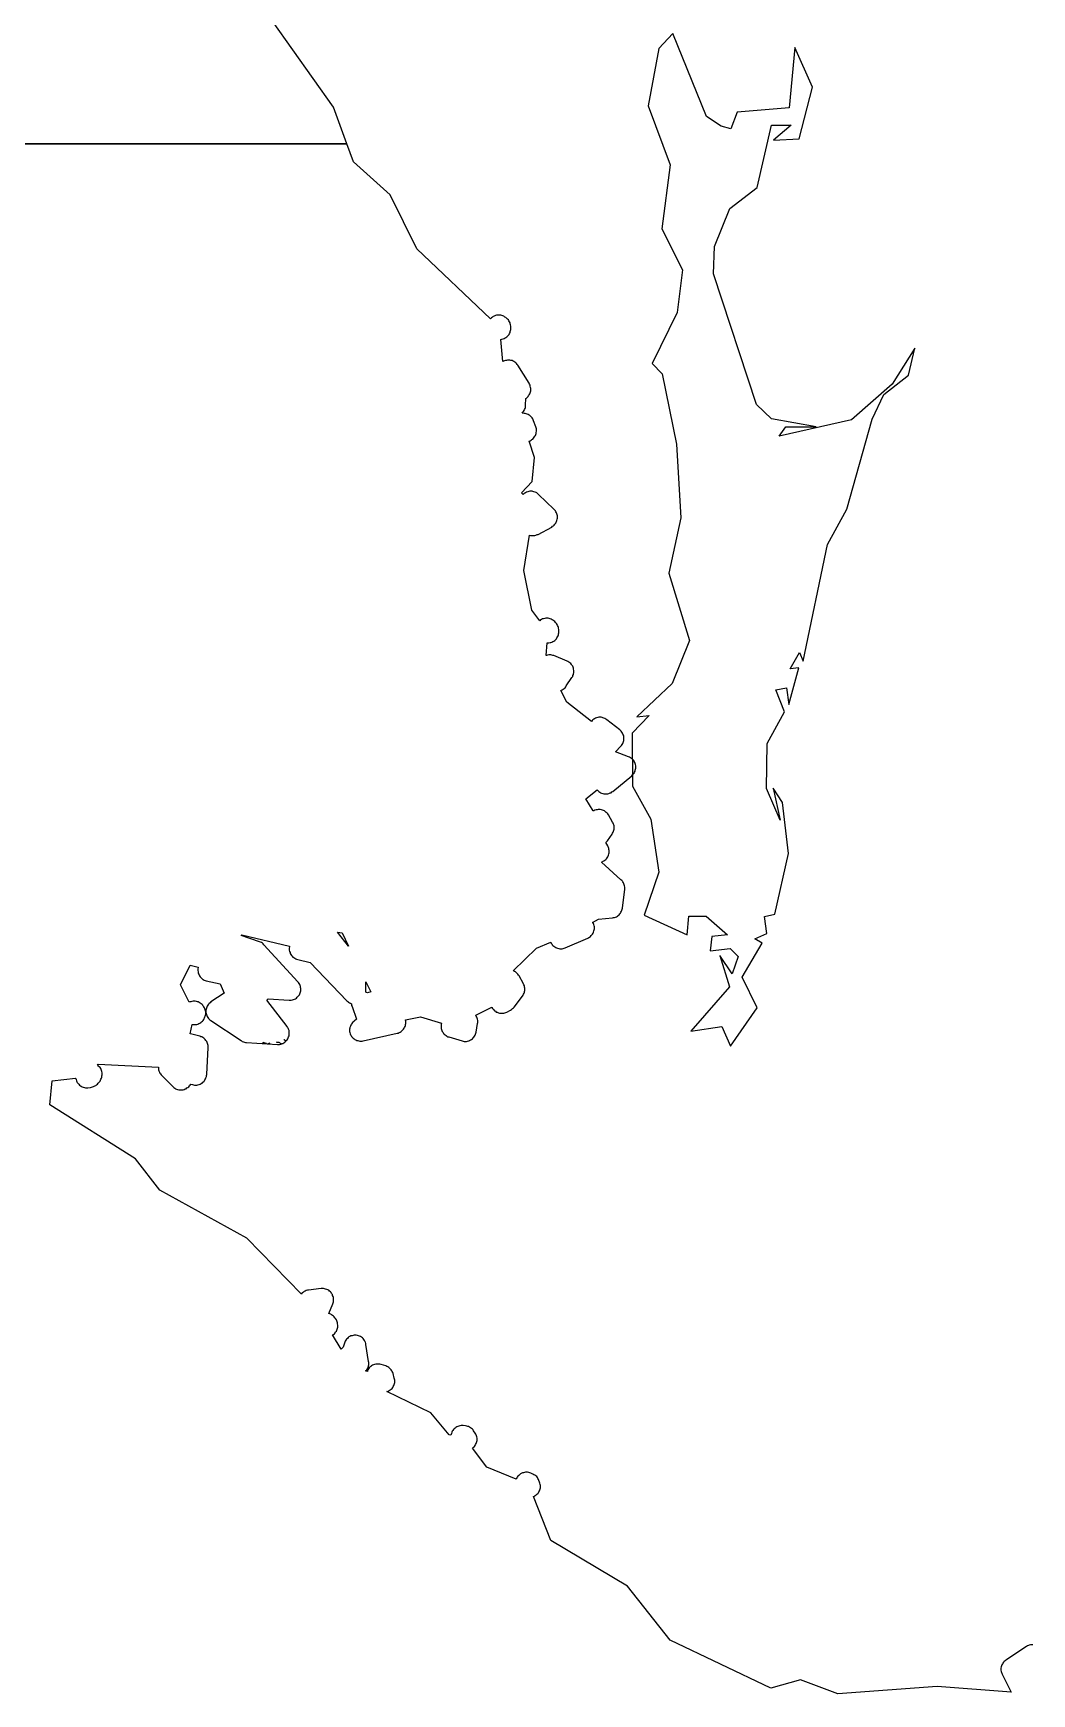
# Model space of a CAD drawing. Header units: metres. Extents: x 0 to 1325, y -1 to 773.
# Drawn here: x 1159.5 to 1200, y 137.2 to 204.6 of the extents above; entities that cross this region are included whole.
import ezdxf

# ---------------------------------------------------------------- set-up
doc = ezdxf.new("R2010")
doc.units = ezdxf.units.M

msp = doc.modelspace()

# ---------------------------------------------------------------- linework, layer by layer
at = {"layer": 'CUT'}
for points in [[(1041.74, 200.068), (1172.22, 200.068), (1171.68, 201.568), (1171.68, 201.568), (1169.21, 205.048)], [(1200.06, 139.178), (1200.01, 139.178), (1199.97, 139.168), (1199.92, 139.158), (1199.88, 139.148), (1199.84, 139.128), (1199.8, 139.108), (1198.97, 138.558), (1198.94, 138.528), (1198.9, 138.498), (1198.87, 138.468), (1198.85, 138.428), (1198.83, 138.398), (1198.81, 138.358), (1198.79, 138.318), (1198.78, 138.278), (1198.77, 138.228), (1198.77, 138.188), (1198.77, 138.148), (1198.78, 138.098), (1198.79, 138.058), (1198.8, 138.018), (1198.82, 137.978), (1199.18, 137.258), (1196.18, 137.478), (1192.15, 137.188), (1190.64, 137.758), (1189.43, 137.418), (1185.34, 139.368), (1183.61, 141.548), (1180.5, 143.408), (1179.8, 145.188), (1179.84, 145.208), (1179.87, 145.228), (1179.91, 145.258), (1179.94, 145.288), (1179.97, 145.318), (1180, 145.348), (1180.02, 145.388), (1180.04, 145.428), (1180.06, 145.468), (1180.07, 145.508), (1180.08, 145.548), (1180.08, 145.598), (1180.08, 145.638), (1180.07, 145.678), (1180.06, 145.728), (1180.05, 145.768), (1180.02, 145.848), (1180, 145.888), (1179.98, 145.928), (1179.96, 145.958), (1179.93, 145.998), (1179.9, 146.028), (1179.86, 146.058), (1179.82, 146.078), (1179.78, 146.098), (1179.69, 146.138), (1179.65, 146.158), (1179.61, 146.168), (1179.56, 146.178), (1179.52, 146.178), (1179.48, 146.178), (1179.43, 146.168), (1179.39, 146.158), (1179.35, 146.148), (1179.3, 146.128), (1179.27, 146.108), (1179.23, 146.078), (1179.2, 146.048), (1179.17, 146.018), (1179.14, 145.978), (1179.12, 145.948), (1179.1, 145.908), (1179.1, 145.898), (1177.91, 146.388), (1177.33, 147.158), (1177.34, 147.168), (1177.37, 147.198), (1177.4, 147.228), (1177.43, 147.258), (1177.45, 147.298), (1177.47, 147.338), (1177.49, 147.378), (1177.5, 147.428), (1177.51, 147.468), (1177.51, 147.518), (1177.51, 147.558), (1177.5, 147.608), (1177.49, 147.648), (1177.48, 147.688), (1177.46, 147.728), (1177.43, 147.768), (1177.37, 147.858), (1177.35, 147.898), (1177.32, 147.928), (1177.29, 147.958), (1177.25, 147.978), (1177.21, 148.008), (1177.17, 148.028), (1177.13, 148.038), (1177.09, 148.048), (1177.04, 148.058), (1176.94, 148.068), (1176.9, 148.068), (1176.86, 148.068), (1176.81, 148.058), (1176.77, 148.048), (1176.73, 148.038), (1176.69, 148.018), (1176.65, 147.998), (1176.62, 147.968), (1176.58, 147.938), (1176.55, 147.908), (1176.53, 147.868), (1176.5, 147.838), (1176.49, 147.798), (1176.47, 147.748), (1176.46, 147.708), (1176.45, 147.678), (1176.38, 147.688), (1175.64, 148.588), (1173.85, 149.448), (1173.88, 149.458), (1173.92, 149.478), (1173.96, 149.498), (1173.99, 149.518), (1174.03, 149.548), (1174.06, 149.578), (1174.09, 149.618), (1174.11, 149.658), (1174.13, 149.698), (1174.15, 149.738), (1174.16, 149.778), (1174.17, 149.818), (1174.17, 149.868), (1174.17, 149.908), (1174.16, 149.958), (1174.15, 149.998), (1174.1, 150.178), (1174.09, 150.218), (1174.07, 150.258), (1174.05, 150.298), (1174.02, 150.338), (1173.99, 150.368), (1173.96, 150.398), (1173.93, 150.428), (1173.89, 150.448), (1173.85, 150.468), (1173.81, 150.488), (1173.62, 150.548), (1173.57, 150.558), (1173.53, 150.568), (1173.48, 150.568), (1173.44, 150.568), (1173.4, 150.558), (1173.35, 150.548), (1173.31, 150.538), (1173.27, 150.518), (1173.23, 150.498), (1173.2, 150.468), (1173.16, 150.438), (1173.13, 150.408), (1173.11, 150.368), (1173.08, 150.328), (1173.07, 150.288), (1173.06, 150.258), (1172.99, 150.288), (1173.01, 150.308), (1173.04, 150.338), (1173.06, 150.378), (1173.08, 150.418), (1173.1, 150.458), (1173.11, 150.498), (1173.12, 150.538), (1173.12, 150.578), (1173.12, 150.628), (1173.11, 150.668), (1173, 151.358), (1173, 151.398), (1172.98, 151.448), (1172.96, 151.488), (1172.94, 151.528), (1172.92, 151.558), (1172.89, 151.598), (1172.86, 151.628), (1172.82, 151.658), (1172.78, 151.678), (1172.74, 151.698), (1172.7, 151.718), (1172.66, 151.728), (1172.61, 151.738), (1172.57, 151.738), (1172.52, 151.738), (1172.48, 151.728), (1172.44, 151.718), (1172.39, 151.708), (1172.35, 151.688), (1172.31, 151.668), (1172.28, 151.638), (1172.25, 151.608), (1172.21, 151.578), (1172.19, 151.538), (1172.16, 151.498), (1172.15, 151.458), (1172.13, 151.418), (1172.08, 151.258), (1172.05, 151.228), (1172.02, 151.198), (1171.99, 151.168), (1171.64, 151.748), (1171.65, 151.748), (1171.68, 151.768), (1171.72, 151.798), (1171.75, 151.828), (1171.77, 151.868), (1171.8, 151.898), (1171.82, 151.938), (1171.84, 151.978), (1171.85, 152.018), (1171.86, 152.068), (1171.86, 152.108), (1171.86, 152.148), (1171.85, 152.198), (1171.85, 152.238), (1171.83, 152.278), (1171.82, 152.318), (1171.8, 152.358), (1171.77, 152.408), (1171.74, 152.448), (1171.71, 152.478), (1171.68, 152.508), (1171.65, 152.538), (1171.61, 152.568), (1171.57, 152.588), (1171.53, 152.598), (1171.5, 152.618), (1171.66, 153.008), (1171.67, 153.048), (1171.68, 153.088), (1171.69, 153.138), (1171.69, 153.178), (1171.69, 153.228), (1171.68, 153.268), (1171.67, 153.308), (1171.65, 153.348), (1171.64, 153.388), (1171.61, 153.428), (1171.59, 153.468), (1171.56, 153.498), (1171.52, 153.528), (1171.49, 153.558), (1171.45, 153.578), (1171.41, 153.598), (1171.36, 153.608), (1171.32, 153.618), (1171.28, 153.628), (1171.23, 153.628), (1171.19, 153.628), (1170.67, 153.568), (1170.63, 153.558), (1170.58, 153.548), (1170.54, 153.528), (1170.5, 153.508), (1170.47, 153.488), (1170.43, 153.458), (1170.4, 153.438), (1170.38, 153.408), (1168.17, 155.668), (1164.64, 157.628), (1163.65, 158.898), (1160.18, 161.078), (1160.27, 162.058), (1161.22, 162.168), (1161.23, 162.148), (1161.24, 162.108), (1161.25, 162.058), (1161.27, 162.018), (1161.29, 161.988), (1161.32, 161.948), (1161.35, 161.918), (1161.38, 161.888), (1161.42, 161.858), (1161.45, 161.838), (1161.49, 161.818), (1161.53, 161.798), (1161.58, 161.788), (1161.62, 161.778), (1161.67, 161.778), (1161.71, 161.778), (1161.82, 161.788), (1161.87, 161.798), (1161.91, 161.808), (1161.95, 161.828), (1162, 161.848), (1162.04, 161.868), (1162.07, 161.898), (1162.11, 161.928), (1162.14, 161.958), (1162.21, 162.048), (1162.23, 162.088), (1162.25, 162.128), (1162.27, 162.168), (1162.28, 162.208), (1162.29, 162.258), (1162.3, 162.298), (1162.3, 162.348), (1162.3, 162.388), (1162.29, 162.438), (1162.27, 162.478), (1162.26, 162.518), (1162.24, 162.558), (1162.21, 162.598), (1162.18, 162.628), (1162.15, 162.658), (1162.12, 162.688), (1162.11, 162.688), (1162.14, 162.728), (1164.58, 162.618), (1164.58, 162.588), (1164.58, 162.538), (1164.59, 162.498), (1164.6, 162.458), (1164.62, 162.408), (1164.64, 162.368), (1164.66, 162.338), (1164.69, 162.298), (1164.72, 162.268), (1165.18, 161.818), (1165.21, 161.788), (1165.24, 161.758), (1165.28, 161.738), (1165.32, 161.718), (1165.36, 161.708), (1165.41, 161.698), (1165.45, 161.688), (1165.49, 161.688), (1165.54, 161.688), (1165.58, 161.698), (1165.62, 161.708), (1165.67, 161.728), (1165.7, 161.738), (1165.74, 161.768), (1165.78, 161.788), (1165.81, 161.818), (1165.84, 161.858), (1165.87, 161.888), (1165.89, 161.928), (1165.96, 161.908), (1166, 161.898), (1166.05, 161.888), (1166.09, 161.888), (1166.14, 161.888), (1166.18, 161.898), (1166.23, 161.908), (1166.27, 161.928), (1166.31, 161.948), (1166.35, 161.968), (1166.38, 161.998), (1166.42, 162.028), (1166.45, 162.058), (1166.47, 162.098), (1166.49, 162.138), (1166.51, 162.178), (1166.53, 162.228), (1166.53, 162.268), (1166.54, 162.318), (1166.6, 163.408), (1166.6, 163.448), (1166.6, 163.488), (1166.59, 163.538), (1166.57, 163.578), (1166.56, 163.618), (1166.54, 163.658), (1166.51, 163.698), (1166.48, 163.728), (1166.45, 163.758), (1166.42, 163.788), (1166.38, 163.818), (1166.34, 163.838), (1166.3, 163.848), (1166.26, 163.868), (1165.93, 163.948), (1165.88, 163.958), (1165.87, 163.958), (1165.95, 164.348), (1165.96, 164.348), (1166, 164.338), (1166.05, 164.338), (1166.09, 164.338), (1166.14, 164.348), (1166.18, 164.358), (1166.22, 164.378), (1166.26, 164.398), (1166.3, 164.418), (1166.33, 164.448), (1166.37, 164.478), (1166.39, 164.508), (1166.42, 164.548), (1166.44, 164.588), (1166.45, 164.608), (1166.47, 164.648), (1166.48, 164.688), (1166.49, 164.728), (1166.5, 164.768), (1166.5, 164.818), (1166.5, 164.858), (1166.49, 164.898), (1166.48, 164.938), (1166.47, 164.978), (1166.45, 165.018), (1166.42, 165.058), (1166.4, 165.088), (1166.38, 165.128), (1166.35, 165.158), (1166.32, 165.188), (1166.28, 165.208), (1166.24, 165.238), (1166.2, 165.258), (1166.16, 165.268), (1166.12, 165.278), (1166.07, 165.288), (1166.03, 165.288), (1165.99, 165.288), (1165.94, 165.278), (1165.9, 165.268), (1165.86, 165.258), (1165.83, 165.248), (1165.48, 165.948), (1165.87, 166.748), (1166.19, 166.668), (1166.19, 166.658), (1166.18, 166.608), (1166.18, 166.568), (1166.18, 166.528), (1166.19, 166.478), (1166.2, 166.438), (1166.21, 166.398), (1166.23, 166.358), (1166.25, 166.318), (1166.27, 166.278), (1166.3, 166.248), (1166.33, 166.218), (1166.37, 166.188), (1166.4, 166.168), (1166.44, 166.148), (1166.48, 166.128), (1166.52, 166.118), (1167.09, 165.988), (1167.25, 165.608), (1166.71, 165.258), (1166.68, 165.228), (1166.64, 165.198), (1166.61, 165.168), (1166.59, 165.128), (1166.56, 165.088), (1166.54, 165.048), (1166.53, 165.008), (1166.52, 164.968), (1166.51, 164.928), (1166.51, 164.878), (1166.51, 164.838), (1166.52, 164.788), (1166.53, 164.748), (1166.54, 164.708), (1166.56, 164.668), (1166.59, 164.628), (1166.61, 164.588), (1166.64, 164.558), (1166.67, 164.528), (1166.71, 164.508), (1167.94, 163.688), (1167.98, 163.658), (1168.03, 163.638), (1168.07, 163.628), (1168.12, 163.618), (1168.16, 163.608), (1169.41, 163.538), (1169.46, 163.538), (1169.5, 163.538), (1169.55, 163.548), (1169.59, 163.568), (1169.63, 163.578), (1169.67, 163.598), (1169.71, 163.628), (1169.74, 163.658), (1169.77, 163.688), (1169.8, 163.718), (1169.83, 163.758), (1169.85, 163.798), (1169.86, 163.838), (1169.88, 163.878), (1169.89, 163.928), (1169.89, 163.968), (1169.89, 164.018), (1169.88, 164.058), (1169.88, 164.098), (1169.86, 164.148), (1169.84, 164.188), (1169.82, 164.228), (1169.8, 164.258), (1168.98, 165.328), (1169.04, 165.378), (1169.88, 165.328), (1169.93, 165.328), (1169.97, 165.328), (1170.02, 165.338), (1170.06, 165.358), (1170.1, 165.368), (1170.14, 165.388), (1170.18, 165.418), (1170.21, 165.448), (1170.24, 165.478), (1170.27, 165.508), (1170.3, 165.548), (1170.32, 165.588), (1170.33, 165.628), (1170.35, 165.668), (1170.36, 165.708), (1170.36, 165.758), (1170.36, 165.798), (1170.35, 165.848), (1170.35, 165.888), (1170.33, 165.928), (1170.32, 165.968), (1170.29, 166.008), (1170.27, 166.048), (1170.24, 166.078), (1168.86, 167.578), (1168.83, 167.618), (1168.8, 167.638), (1168.76, 167.668), (1168.72, 167.688), (1168.68, 167.698), (1167.94, 167.958), (1167.97, 167.988), (1169.9, 167.528), (1169.9, 167.488), (1169.89, 167.438), (1169.89, 167.398), (1169.89, 167.358), (1169.9, 167.308), (1169.92, 167.268), (1169.93, 167.228), (1169.95, 167.188), (1169.98, 167.148), (1170.01, 167.118), (1170.04, 167.078), (1170.07, 167.058), (1170.11, 167.028), (1170.15, 167.008), (1170.19, 166.988), (1170.24, 166.978), (1170.74, 166.858), (1172.22, 165.308), (1172.26, 165.278), (1172.29, 165.248), (1172.33, 165.228), (1172.37, 165.208), (1172.41, 165.188), (1172.41, 165.158), (1172.42, 165.118), (1172.44, 165.078), (1172.62, 164.558), (1172.52, 164.478), (1172.49, 164.458), (1172.46, 164.428), (1172.43, 164.388), (1172.41, 164.358), (1172.39, 164.318), (1172.37, 164.278), (1172.35, 164.228), (1172.35, 164.188), (1172.34, 164.148), (1172.34, 164.098), (1172.34, 164.058), (1172.35, 164.018), (1172.36, 163.968), (1172.38, 163.928), (1172.4, 163.898), (1172.42, 163.858), (1172.45, 163.818), (1172.48, 163.788), (1172.52, 163.758), (1172.55, 163.738), (1172.59, 163.718), (1172.63, 163.698), (1172.67, 163.688), (1172.71, 163.678), (1172.76, 163.668), (1172.8, 163.668), (1172.85, 163.668), (1172.89, 163.678), (1174.27, 163.988), (1174.31, 163.998), (1174.35, 164.018), (1174.39, 164.038), (1174.43, 164.058), (1174.46, 164.088), (1174.49, 164.118), (1174.52, 164.148), (1174.55, 164.188), (1174.57, 164.218), (1174.59, 164.258), (1174.6, 164.308), (1174.61, 164.348), (1174.62, 164.388), (1174.62, 164.438), (1174.62, 164.478), (1174.61, 164.518), (1174.61, 164.528), (1175.21, 164.658), (1176.07, 164.398), (1176.06, 164.358), (1176.05, 164.308), (1176.05, 164.268), (1176.05, 164.228), (1176.06, 164.178), (1176.07, 164.138), (1176.08, 164.098), (1176.1, 164.058), (1176.13, 164.018), (1176.15, 163.978), (1176.18, 163.948), (1176.21, 163.918), (1176.25, 163.898), (1176.29, 163.868), (1176.33, 163.848), (1176.37, 163.838), (1176.9, 163.678), (1176.94, 163.668), (1176.99, 163.658), (1177.03, 163.658), (1177.08, 163.658), (1177.12, 163.668), (1177.17, 163.678), (1177.21, 163.698), (1177.25, 163.718), (1177.29, 163.738), (1177.32, 163.768), (1177.35, 163.798), (1177.38, 163.828), (1177.41, 163.868), (1177.43, 163.908), (1177.45, 163.948), (1177.46, 163.988), (1177.47, 164.028), (1177.53, 164.378), (1177.54, 164.428), (1177.54, 164.468), (1177.54, 164.508), (1177.53, 164.558), (1177.52, 164.598), (1177.5, 164.638), (1177.48, 164.678), (1177.46, 164.718), (1178.11, 165.048), (1178.11, 165.038), (1178.13, 164.998), (1178.16, 164.968), (1178.19, 164.938), (1178.22, 164.898), (1178.26, 164.878), (1178.29, 164.848), (1178.33, 164.838), (1178.38, 164.818), (1178.42, 164.808), (1178.46, 164.798), (1178.51, 164.798), (1178.55, 164.798), (1178.6, 164.808), (1178.64, 164.818), (1178.68, 164.828), (1178.72, 164.848), (1178.87, 164.928), (1178.91, 164.958), (1178.95, 164.988), (1178.99, 165.018), (1179.02, 165.048), (1179.36, 165.488), (1179.38, 165.528), (1179.4, 165.568), (1179.42, 165.608), (1179.43, 165.648), (1179.44, 165.688), (1179.45, 165.728), (1179.45, 165.778), (1179.45, 165.818), (1179.44, 165.858), (1179.43, 165.908), (1179.41, 165.948), (1179.4, 165.988), (1179.22, 166.318), (1179.19, 166.348), (1179.17, 166.388), (1179.14, 166.418), (1179.1, 166.448), (1179.07, 166.478), (1179.03, 166.498), (1178.99, 166.518), (1178.97, 166.518), (1179.92, 167.438), (1180.5, 167.688), (1180.51, 167.658), (1180.54, 167.618), (1180.56, 167.578), (1180.59, 167.548), (1180.63, 167.518), (1180.66, 167.488), (1180.7, 167.468), (1180.74, 167.448), (1180.78, 167.438), (1180.83, 167.428), (1180.87, 167.418), (1180.91, 167.418), (1180.96, 167.418), (1181, 167.428), (1181.05, 167.438), (1181.09, 167.458), (1182, 167.848), (1182.04, 167.868), (1182.07, 167.888), (1182.11, 167.918), (1182.14, 167.948), (1182.17, 167.978), (1182.2, 168.008), (1182.22, 168.048), (1182.24, 168.088), (1182.25, 168.138), (1182.26, 168.178), (1182.27, 168.218), (1182.27, 168.268), (1182.27, 168.308), (1182.26, 168.348), (1182.25, 168.398), (1182.23, 168.438), (1182.21, 168.478), (1182.2, 168.488), (1182.44, 168.618), (1183, 168.668), (1183.04, 168.678), (1183.09, 168.688), (1183.13, 168.698), (1183.17, 168.718), (1183.21, 168.738), (1183.24, 168.768), (1183.27, 168.798), (1183.3, 168.828), (1183.33, 168.858), (1183.35, 168.898), (1183.37, 168.938), (1183.39, 168.978), (1183.4, 169.018), (1183.41, 169.068), (1183.5, 169.838), (1183.5, 169.878), (1183.5, 169.918), (1183.49, 169.968), (1183.48, 170.008), (1183.47, 170.048), (1183.45, 170.088), (1183.43, 170.128), (1183.41, 170.158), (1183.38, 170.188), (1183.35, 170.218), (1182.56, 170.928), (1182.66, 170.988), (1182.7, 171.008), (1182.73, 171.038), (1182.76, 171.068), (1182.79, 171.108), (1182.81, 171.148), (1182.83, 171.178), (1182.85, 171.218), (1182.86, 171.268), (1182.87, 171.308), (1182.87, 171.348), (1182.87, 171.398), (1182.86, 171.438), (1182.86, 171.478), (1182.84, 171.518), (1182.83, 171.558), (1182.81, 171.598), (1182.73, 171.728), (1182.74, 171.728), (1182.77, 171.768), (1182.8, 171.798), (1182.99, 172.068), (1183.01, 172.108), (1183.03, 172.148), (1183.05, 172.188), (1183.06, 172.228), (1183.07, 172.268), (1183.07, 172.308), (1183.07, 172.348), (1183.07, 172.398), (1183.06, 172.438), (1183.04, 172.478), (1183.03, 172.518), (1183.01, 172.558), (1182.84, 172.848), (1182.81, 172.888), (1182.79, 172.918), (1182.75, 172.948), (1182.72, 172.978), (1182.68, 173.008), (1182.64, 173.028), (1182.6, 173.038), (1182.56, 173.058), (1182.51, 173.068), (1182.47, 173.068), (1182.42, 173.068), (1182.38, 173.058), (1182.34, 173.058), (1182.29, 173.038), (1182.25, 173.018), (1182.22, 173.008), (1181.93, 173.498), (1182.38, 173.868), (1182.39, 173.858), (1182.42, 173.828), (1182.45, 173.798), (1182.49, 173.768), (1182.52, 173.748), (1182.56, 173.728), (1182.61, 173.718), (1182.65, 173.708), (1182.69, 173.698), (1182.74, 173.698), (1182.78, 173.698), (1182.82, 173.708), (1182.86, 173.718), (1182.91, 173.738), (1182.95, 173.748), (1182.98, 173.778), (1183.02, 173.798), (1183.79, 174.438), (1183.82, 174.468), (1183.85, 174.508), (1183.88, 174.538), (1183.9, 174.578), (1183.92, 174.618), (1183.93, 174.658), (1183.94, 174.708), (1183.95, 174.748), (1183.95, 174.798), (1183.95, 174.838), (1183.94, 174.888), (1183.93, 174.928), (1183.91, 174.968), (1183.89, 175.008), (1183.87, 175.048), (1183.84, 175.078), (1183.81, 175.118), (1183.78, 175.138), (1183.74, 175.168), (1183.7, 175.188), (1183.66, 175.208), (1183.13, 175.408), (1183.35, 175.638), (1183.37, 175.668), (1183.4, 175.708), (1183.42, 175.748), (1183.44, 175.788), (1183.45, 175.828), (1183.46, 175.868), (1183.47, 175.918), (1183.47, 175.958), (1183.47, 175.998), (1183.46, 176.048), (1183.45, 176.088), (1183.43, 176.128), (1183.41, 176.168), (1183.39, 176.208), (1183.36, 176.238), (1183.33, 176.268), (1183.3, 176.298), (1182.78, 176.708), (1182.74, 176.738), (1182.7, 176.758), (1182.66, 176.778), (1182.62, 176.788), (1182.58, 176.798), (1182.54, 176.808), (1182.49, 176.808), (1182.45, 176.808), (1182.41, 176.798), (1182.36, 176.788), (1182.32, 176.768), (1182.28, 176.748), (1182.25, 176.728), (1182.21, 176.708), (1182.18, 176.678), (1182.15, 176.638), (1181.15, 177.428), (1180.91, 177.898), (1180.93, 177.908), (1180.97, 177.928), (1181.01, 177.948), (1181.04, 177.978), (1181.08, 178.008), (1181.11, 178.038), (1181.13, 178.078), (1181.36, 178.418), (1181.39, 178.458), (1181.4, 178.498), (1181.42, 178.538), (1181.43, 178.578), (1181.44, 178.618), (1181.44, 178.668), (1181.44, 178.708), (1181.43, 178.758), (1181.42, 178.798), (1181.41, 178.838), (1181.39, 178.878), (1181.36, 178.918), (1181.34, 178.948), (1181.31, 178.988), (1181.28, 179.018), (1181.24, 179.038), (1181.2, 179.068), (1181.16, 179.088), (1180.63, 179.308), (1180.59, 179.318), (1180.55, 179.328), (1180.5, 179.338), (1180.46, 179.338), (1180.42, 179.338), (1180.37, 179.328), (1180.33, 179.318), (1180.32, 179.318), (1180.35, 179.828), (1180.38, 179.828), (1180.42, 179.828), (1180.47, 179.838), (1180.51, 179.848), (1180.55, 179.858), (1180.59, 179.878), (1180.63, 179.898), (1180.66, 179.928), (1180.7, 179.958), (1180.73, 179.988), (1180.75, 180.028), (1180.78, 180.068), (1180.8, 180.108), (1180.81, 180.148), (1180.82, 180.188), (1180.83, 180.238), (1180.83, 180.278), (1180.83, 180.328), (1180.83, 180.368), (1180.82, 180.418), (1180.81, 180.458), (1180.8, 180.498), (1180.78, 180.538), (1180.76, 180.578), (1180.73, 180.608), (1180.69, 180.658), (1180.66, 180.688), (1180.63, 180.718), (1180.59, 180.748), (1180.56, 180.768), (1180.52, 180.788), (1180.48, 180.808), (1180.43, 180.818), (1180.39, 180.828), (1180.35, 180.828), (1180.3, 180.828), (1180.26, 180.818), (1180.21, 180.808), (1180.17, 180.798), (1180.13, 180.778), (1180.09, 180.758), (1180.06, 180.728), (1179.73, 181.148), (1179.41, 182.758), (1179.64, 184.198), (1179.68, 184.188), (1179.73, 184.178), (1179.77, 184.178), (1179.82, 184.178), (1179.86, 184.188), (1179.9, 184.198), (1179.95, 184.218), (1179.99, 184.228), (1180.54, 184.528), (1180.57, 184.558), (1180.61, 184.578), (1180.64, 184.608), (1180.67, 184.648), (1180.7, 184.678), (1180.72, 184.718), (1180.74, 184.758), (1180.75, 184.798), (1180.76, 184.848), (1180.77, 184.888), (1180.77, 184.938), (1180.77, 184.978), (1180.76, 185.018), (1180.75, 185.068), (1180.73, 185.108), (1180.71, 185.148), (1180.69, 185.188), (1180.66, 185.218), (1180.63, 185.248), (1180.01, 185.848), (1179.98, 185.878), (1179.94, 185.908), (1179.91, 185.928), (1179.87, 185.948), (1179.82, 185.958), (1179.78, 185.968), (1179.74, 185.978), (1179.69, 185.978), (1179.65, 185.978), (1179.61, 185.968), (1179.57, 185.958), (1179.52, 185.938), (1179.48, 185.918), (1179.45, 185.898), (1179.41, 185.878), (1179.38, 185.848), (1179.31, 185.908), (1179.75, 186.378), (1179.84, 187.348), (1179.62, 188.008), (1179.66, 188.028), (1179.7, 188.048), (1179.73, 188.078), (1179.77, 188.098), (1179.8, 188.128), (1179.83, 188.168), (1179.85, 188.208), (1179.88, 188.238), (1179.89, 188.288), (1179.91, 188.328), (1179.91, 188.368), (1179.92, 188.418), (1179.92, 188.458), (1179.92, 188.508), (1179.91, 188.548), (1179.89, 188.588), (1179.8, 188.838), (1179.79, 188.878), (1179.77, 188.918), (1179.74, 188.958), (1179.72, 188.988), (1179.69, 189.018), (1179.65, 189.048), (1179.62, 189.068), (1179.58, 189.088), (1179.54, 189.108), (1179.5, 189.118), (1179.46, 189.128), (1179.42, 189.138), (1179.34, 189.148), (1179.37, 189.188), (1179.4, 189.218), (1179.42, 189.258), (1179.44, 189.298), (1179.46, 189.338), (1179.47, 189.378), (1179.48, 189.418), (1179.48, 189.468), (1179.49, 189.748), (1179.51, 189.758), (1179.55, 189.788), (1179.58, 189.818), (1179.6, 189.858), (1179.63, 189.888), (1179.65, 189.928), (1179.67, 189.968), (1179.68, 190.018), (1179.69, 190.058), (1179.69, 190.108), (1179.69, 190.148), (1179.68, 190.188), (1179.67, 190.238), (1179.66, 190.278), (1179.64, 190.318), (1179.62, 190.358), (1179.16, 191.088), (1179.14, 191.128), (1179.11, 191.158), (1179.08, 191.188), (1179.04, 191.218), (1179, 191.238), (1178.97, 191.258), (1178.93, 191.278), (1178.88, 191.288), (1178.84, 191.298), (1178.8, 191.298), (1178.75, 191.298), (1178.71, 191.288), (1178.67, 191.288), (1178.62, 191.268), (1178.58, 191.258), (1178.56, 191.238), (1178.48, 192.138), (1178.52, 192.148), (1178.57, 192.158), (1178.61, 192.178), (1178.65, 192.198), (1178.68, 192.218), (1178.72, 192.238), (1178.75, 192.268), (1178.78, 192.308), (1178.81, 192.338), (1178.83, 192.378), (1178.85, 192.418), (1178.86, 192.458), (1178.87, 192.498), (1178.88, 192.548), (1178.88, 192.588), (1178.88, 192.638), (1178.88, 192.678), (1178.87, 192.728), (1178.86, 192.768), (1178.85, 192.808), (1178.83, 192.848), (1178.8, 192.888), (1178.78, 192.928), (1178.75, 192.958), (1178.71, 192.998), (1178.68, 193.028), (1178.64, 193.048), (1178.6, 193.078), (1178.56, 193.098), (1178.52, 193.108), (1178.48, 193.118), (1178.43, 193.128), (1178.39, 193.128), (1178.34, 193.128), (1178.3, 193.118), (1178.26, 193.108), (1178.21, 193.088), (1178.17, 193.068), (1178.14, 193.048), (1178.1, 193.018), (1178.07, 192.988), (1178.06, 192.978), (1175.06, 195.808), (1173.98, 198.008), (1172.49, 199.338), (1172.22, 200.068), (1041.74, 200.068)]]:
    msp.add_lwpolyline(points, dxfattribs=at)
for points in [[(1187.44, 164.258), (1187.8, 163.458), (1188.87, 165.018), (1188.27, 166.258), (1189.08, 167.638), (1188.78, 167.818), (1189.27, 168.038), (1189.17, 168.728), (1189.59, 168.818), (1190.15, 171.278), (1189.91, 173.348), (1189.53, 173.928), (1189.81, 172.628), (1189.26, 173.918), (1189.28, 175.748), (1189.99, 177.028), (1189.64, 177.928), (1190.06, 177.998), (1190.16, 177.328), (1190.57, 178.808), (1190.22, 178.768), (1190.6, 179.438), (1190.74, 179.088), (1191.73, 183.818), (1192.51, 185.248), (1193.54, 188.898), (1194.01, 189.898), (1195.02, 190.688), (1195.28, 191.778), (1194.35, 190.328), (1192.71, 188.878), (1189.77, 188.218), (1190.04, 188.598), (1191.27, 188.588), (1189.46, 188.918), (1188.85, 189.498), (1187.11, 194.798), (1187.15, 195.908), (1187.77, 197.448), (1188.88, 198.298), (1189.46, 200.838), (1190.25, 200.838), (1189.54, 200.218), (1190.58, 200.278), (1191.12, 202.378), (1190.4, 203.988), (1190.18, 201.538), (1188.07, 201.358), (1187.81, 200.688), (1187.42, 200.788), (1186.82, 201.188), (1185.45, 204.558), (1184.89, 203.938), (1184.46, 201.618), (1185.35, 199.228), (1185.01, 196.628), (1185.84, 194.968), (1185.63, 193.238), (1184.61, 191.158), (1185.02, 190.738), (1185.6, 187.888), (1185.78, 184.898), (1185.29, 182.658), (1186.13, 179.928), (1185.43, 178.178), (1183.99, 176.828), (1184.49, 176.878), (1183.81, 176.158), (1183.82, 174.018), (1184.56, 172.668), (1184.88, 170.528), (1184.29, 168.778), (1186.03, 167.988), (1186.11, 168.738), (1186.81, 168.738), (1187.67, 167.988), (1187.03, 167.908), (1186.97, 167.338), (1187.78, 167.428), (1188.1, 167.098), (1187.86, 166.398), (1187.36, 167.138), (1187.75, 165.878), (1186.18, 164.078), (1187.44, 164.258)], [(1172.29, 167.528), (1171.85, 168.088), (1172.03, 168.068), (1172.29, 167.528)], [(1173.16, 165.658), (1173.11, 165.648), (1173.07, 165.628), (1173.02, 165.648), (1173, 165.658), (1173, 166.068), (1173.2, 165.668), (1173.16, 165.658)]]:
    msp.add_lwpolyline(points, close=True, dxfattribs=at)
at = {"layer": 'SCORE'}
for points in [[(1168.96, 163.568), (1168.91, 163.588), (1168.83, 163.608), (1168.8, 163.568), (1168.96, 163.568)], [(1169.02, 163.558), (1169.08, 163.558), (1169.1, 163.588), (1169.02, 163.558)], [(1169.37, 163.638), (1169.37, 163.628), (1169.39, 163.628), (1169.46, 163.628)], [(1169.46, 163.628), (1169.49, 163.618), (1169.56, 163.548), (1169.59, 163.568), (1169.63, 163.578), (1169.67, 163.598), (1169.71, 163.628), (1169.74, 163.658), (1169.75, 163.668), (1169.68, 163.718), (1169.67, 163.718)]]:
    msp.add_lwpolyline(points, dxfattribs=at)

doc.saveas('drawing.dxf')
